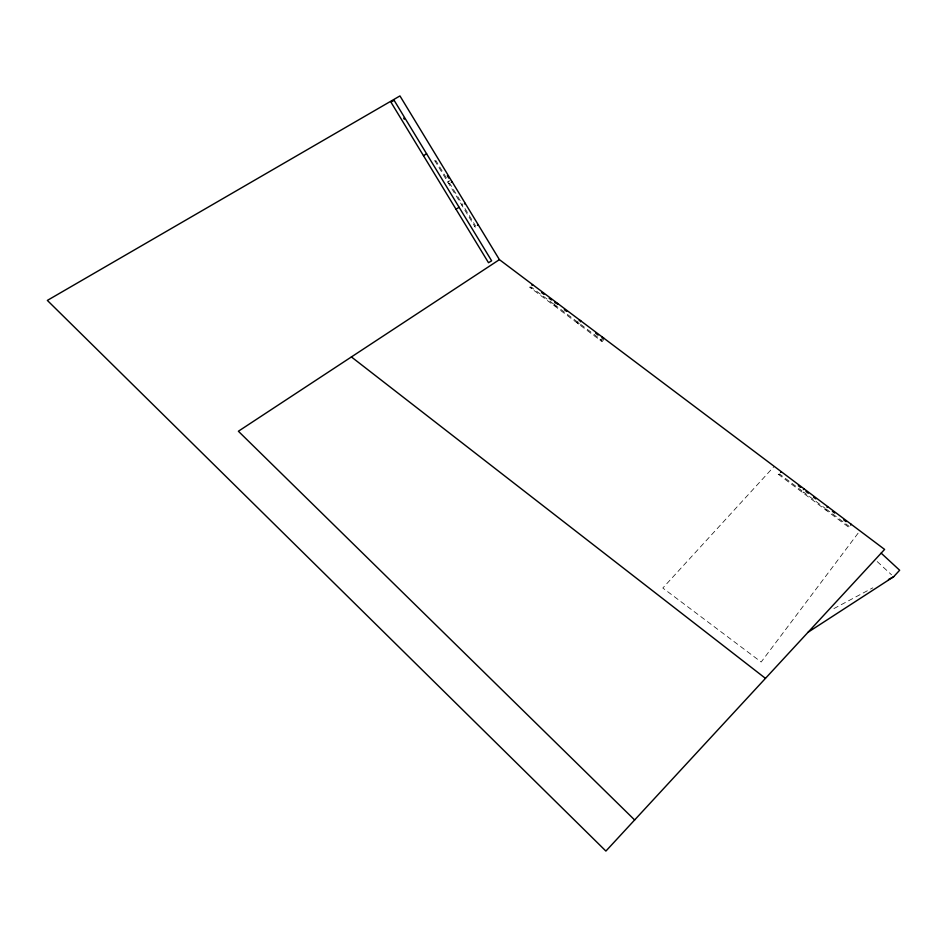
<?xml version="1.0" encoding="UTF-8"?>
<svg xmlns="http://www.w3.org/2000/svg" width="947" height="947" viewBox="0 0 947 947"><rect width="100%" height="100%" fill="white"/><g stroke="black" fill="none" stroke-linecap="round" stroke-linejoin="round"><path stroke-width="0.71" stroke-dasharray="4.74 3.55" d="M553.924 305.455L555.475 303.016M601.12 340.956L602.671 338.517M554.315 305.751L554.895 304.981L601.7 340.186M555.581 306.698L556.161 305.928M576.699 322.584L577.279 321.814M577.966 323.543L578.534 322.773M802.997 492.842L803.565 492.073L825.157 508.302M825.37 509.675L825.95 508.906M530.213 287.616L530.793 286.846L554.504 304.685M531.48 288.575L532.06 287.805M577.41 323.128L577.99 322.359M578.676 324.075L579.256 323.306M599.853 340.009L600.434 339.239M603.63 339.642L602.091 341.689L529.503 287.083M778.896 474.707L779.476 473.938L801.92 490.818M826.08 510.208L826.66 509.439L849.104 526.331M858.1 533.185L761.175 662.012L662.817 588.028L774.184 466.35M447.848 182.179L450.216 180.51M448.795 183.73L449.624 183.233L462.349 204.197L461.532 204.694M435.075 161.156L435.904 160.659L448.677 181.682M461.935 205.357L462.763 204.86M474.707 226.38L475.536 225.883L463.13 205.463M833.893 608.59L872.85 587.827M778.185 474.175L849.506 527.834M877.194 561.559L891.577 574.841M434.673 160.481L475.264 227.292"/><path stroke-width="1.42" d="M556.114 303.49L556.694 302.72M557.381 304.449L557.961 303.679M531.977 285.331L532.557 284.562M554.753 302.472L555.333 301.702M579.162 320.832L579.742 320.062M580.428 321.791L581.008 321.021M601.949 337.972L602.517 337.203M603.203 338.919L603.784 338.15M780.648 472.411L781.228 471.653M803.423 489.552L804.003 488.782M827.039 507.32L827.619 506.55M850.619 525.052L851.199 524.295M808.134 632.194L893.637 576.747L899.65 570.236L881.16 553.143M499.412 259.632L399.954 95.931L47.35 300.412L605.902 851.069L884.605 549.414L499.412 259.632L238.384 431.24L634.644 819.972M451.293 182.286L452.121 181.788M423.475 155.687L426.6 153.781M464.421 203.877L465.237 203.38M455.992 209.204L459.117 207.298M477.383 225.22L478.199 224.723M888.44 579.517L893.637 576.747M541.684 292.635L543.957 294.351M549.177 298.281L551.462 299.986M564.317 309.657L566.661 311.421M595.71 333.285L598.113 335.084M798.333 485.716L800.606 487.433M805.956 491.457L808.3 493.221M813.52 497.151L815.852 498.903M832.401 511.344L834.674 513.061M843.789 519.915L846.062 521.631M351.396 356.936L765.472 678.36M447.315 175.74L448.771 178.119M403.647 118.115L404.322 119.227M394.094 100.264L390.957 102.169L488.51 262.721L491.635 260.816L394.094 100.264"/></g></svg>
